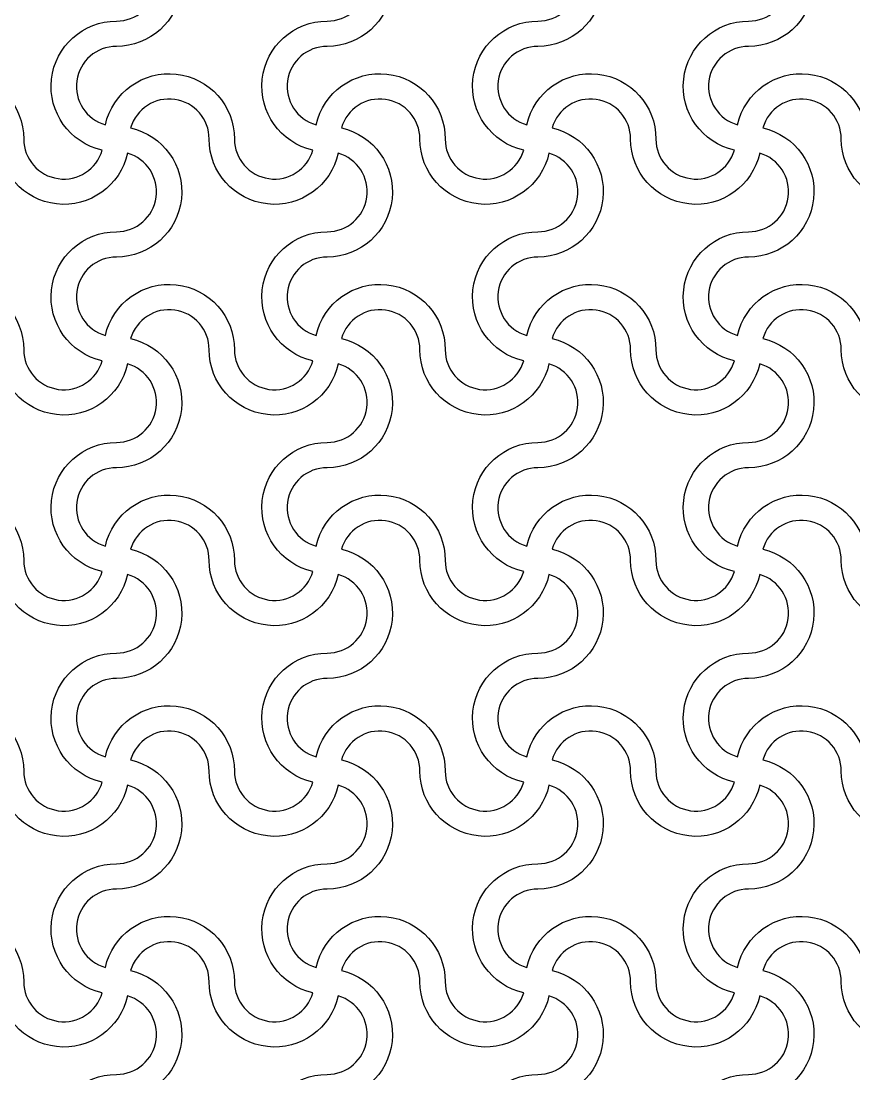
# Model space of a CAD drawing. Header units: millimetres. Extents: x 24 to 345, y 12 to 201.
# Drawn here: x 266.127 to 267.708, y 111.705 to 113.704 of the extents above; entities that cross this region are included whole.
import ezdxf

# ---------------------------------------------------------------- set-up
doc = ezdxf.new("R2010")
doc.units = ezdxf.units.MM
doc.header["$MEASUREMENT"] = 0
doc.layers.add('5th metal (rf+ground)', color=240, linetype='Continuous')

msp = doc.modelspace()

# ---------------------------------------------------------------- linework, layer by layer
at = {"layer": '5th metal (rf+ground)'}
for points in [[(266.32956, 113.85285, -0.8959788), (266.08453, 113.87982, 0.8687853), (265.9355, 113.90085, -0.8959788), (265.90853, 113.65582, 0.8687853), (265.8875, 113.50679, -0.8959788), (266.13253, 113.47982, 0.8687853), (266.28156, 113.45879, -0.8959788), (266.30853, 113.70382, 0.8687853)], [(266.32956, 113.85285, -0.8959788), (266.08453, 113.87982, 0.8687853), (265.9355, 113.90085, -0.8959788), (265.90853, 113.65582, 0.8687853), (265.8875, 113.50679, -0.8959788), (266.13253, 113.47982, 0.8687853), (266.28156, 113.45879, -0.8959788), (266.30853, 113.70382, 0.8687853)], [(266.32956, 113.85285, -0.8959788), (266.08453, 113.87982, 0.8687853), (265.9355, 113.90085, -0.8959788), (265.90853, 113.65582, 0.8687853), (265.8875, 113.50679, -0.8959788), (266.13253, 113.47982, 0.8687853), (266.28156, 113.45879, -0.8959788), (266.30853, 113.70382, 0.8687853)], [(266.32956, 113.85285, -0.8959788), (266.08453, 113.87982, 0.8687853), (265.9355, 113.90085, -0.8959788), (265.90853, 113.65582, 0.8687853), (265.8875, 113.50679, -0.8959788), (266.13253, 113.47982, 0.8687853), (266.28156, 113.45879, -0.8959788), (266.30853, 113.70382, 0.8687853)], [(266.72956, 113.85285, -0.8959788), (266.48453, 113.87982, 0.8687853), (266.3355, 113.90085, -0.8959788), (266.30853, 113.65582, 0.8687853), (266.2875, 113.50679, -0.8959788), (266.53253, 113.47982, 0.8687853), (266.68156, 113.45879, -0.8959788), (266.70853, 113.70382, 0.8687853)], [(266.72956, 113.85285, -0.8959788), (266.48453, 113.87982, 0.8687853), (266.3355, 113.90085, -0.8959788), (266.30853, 113.65582, 0.8687853), (266.2875, 113.50679, -0.8959788), (266.53253, 113.47982, 0.8687853), (266.68156, 113.45879, -0.8959788), (266.70853, 113.70382, 0.8687853)], [(266.72956, 113.85285, -0.8959788), (266.48453, 113.87982, 0.8687853), (266.3355, 113.90085, -0.8959788), (266.30853, 113.65582, 0.8687853), (266.2875, 113.50679, -0.8959788), (266.53253, 113.47982, 0.8687853), (266.68156, 113.45879, -0.8959788), (266.70853, 113.70382, 0.8687853)], [(266.72956, 113.85285, -0.8959788), (266.48453, 113.87982, 0.8687853), (266.3355, 113.90085, -0.8959788), (266.30853, 113.65582, 0.8687853), (266.2875, 113.50679, -0.8959788), (266.53253, 113.47982, 0.8687853), (266.68156, 113.45879, -0.8959788), (266.70853, 113.70382, 0.8687853)], [(267.12956, 113.85285, -0.8959788), (266.88453, 113.87982, 0.8687853), (266.7355, 113.90085, -0.8959788), (266.70853, 113.65582, 0.8687853), (266.6875, 113.50679, -0.8959788), (266.93253, 113.47982, 0.8687853), (267.08156, 113.45879, -0.8959788), (267.10853, 113.70382, 0.8687853)], [(267.12956, 113.85285, -0.8959788), (266.88453, 113.87982, 0.8687853), (266.7355, 113.90085, -0.8959788), (266.70853, 113.65582, 0.8687853), (266.6875, 113.50679, -0.8959788), (266.93253, 113.47982, 0.8687853), (267.08156, 113.45879, -0.8959788), (267.10853, 113.70382, 0.8687853)], [(267.12956, 113.85285, -0.8959788), (266.88453, 113.87982, 0.8687853), (266.7355, 113.90085, -0.8959788), (266.70853, 113.65582, 0.8687853), (266.6875, 113.50679, -0.8959788), (266.93253, 113.47982, 0.8687853), (267.08156, 113.45879, -0.8959788), (267.10853, 113.70382, 0.8687853)], [(267.12956, 113.85285, -0.8959788), (266.88453, 113.87982, 0.8687853), (266.7355, 113.90085, -0.8959788), (266.70853, 113.65582, 0.8687853), (266.6875, 113.50679, -0.8959788), (266.93253, 113.47982, 0.8687853), (267.08156, 113.45879, -0.8959788), (267.10853, 113.70382, 0.8687853)], [(267.52956, 113.85285, -0.8959788), (267.28453, 113.87982, 0.8687853), (267.1355, 113.90085, -0.8959788), (267.10853, 113.65582, 0.8687853), (267.0875, 113.50679, -0.8959788), (267.33253, 113.47982, 0.8687853), (267.48156, 113.45879, -0.8959788), (267.50853, 113.70382, 0.8687853)], [(267.52956, 113.85285, -0.8959788), (267.28453, 113.87982, 0.8687853), (267.1355, 113.90085, -0.8959788), (267.10853, 113.65582, 0.8687853), (267.0875, 113.50679, -0.8959788), (267.33253, 113.47982, 0.8687853), (267.48156, 113.45879, -0.8959788), (267.50853, 113.70382, 0.8687853)], [(267.52956, 113.85285, -0.8959788), (267.28453, 113.87982, 0.8687853), (267.1355, 113.90085, -0.8959788), (267.10853, 113.65582, 0.8687853), (267.0875, 113.50679, -0.8959788), (267.33253, 113.47982, 0.8687853), (267.48156, 113.45879, -0.8959788), (267.50853, 113.70382, 0.8687853)], [(267.52956, 113.85285, -0.8959788), (267.28453, 113.87982, 0.8687853), (267.1355, 113.90085, -0.8959788), (267.10853, 113.65582, 0.8687853), (267.0875, 113.50679, -0.8959788), (267.33253, 113.47982, 0.8687853), (267.48156, 113.45879, -0.8959788), (267.50853, 113.70382, 0.8687853)], [(267.92956, 113.85285, -0.8959788), (267.68453, 113.87982, 0.8687853), (267.5355, 113.90085, -0.8959788), (267.50853, 113.65582, 0.8687853), (267.4875, 113.50679, -0.8959788), (267.73253, 113.47982, 0.8687853), (267.88156, 113.45879, -0.8959788), (267.90853, 113.70382, 0.8687853)], [(267.92956, 113.85285, -0.8959788), (267.68453, 113.87982, 0.8687853), (267.5355, 113.90085, -0.8959788), (267.50853, 113.65582, 0.8687853), (267.4875, 113.50679, -0.8959788), (267.73253, 113.47982, 0.8687853), (267.88156, 113.45879, -0.8959788), (267.90853, 113.70382, 0.8687853)], [(267.92956, 113.85285, -0.8959788), (267.68453, 113.87982, 0.8687853), (267.5355, 113.90085, -0.8959788), (267.50853, 113.65582, 0.8687853), (267.4875, 113.50679, -0.8959788), (267.73253, 113.47982, 0.8687853), (267.88156, 113.45879, -0.8959788), (267.90853, 113.70382, 0.8687853)], [(267.92956, 113.85285, -0.8959788), (267.68453, 113.87982, 0.8687853), (267.5355, 113.90085, -0.8959788), (267.50853, 113.65582, 0.8687853), (267.4875, 113.50679, -0.8959788), (267.73253, 113.47982, 0.8687853), (267.88156, 113.45879, -0.8959788), (267.90853, 113.70382, 0.8687853)], [(266.32956, 113.45285, -0.8959788), (266.08453, 113.47982, 0.8687853), (265.9355, 113.50085, -0.8959788), (265.90853, 113.25582, 0.8687853), (265.8875, 113.10679, -0.8959788), (266.13253, 113.07982, 0.8687853), (266.28156, 113.05879, -0.8959788), (266.30853, 113.30382, 0.8687853)], [(266.32956, 113.45285, -0.8959788), (266.08453, 113.47982, 0.8687853), (265.9355, 113.50085, -0.8959788), (265.90853, 113.25582, 0.8687853), (265.8875, 113.10679, -0.8959788), (266.13253, 113.07982, 0.8687853), (266.28156, 113.05879, -0.8959788), (266.30853, 113.30382, 0.8687853)], [(266.32956, 113.45285, -0.8959788), (266.08453, 113.47982, 0.8687853), (265.9355, 113.50085, -0.8959788), (265.90853, 113.25582, 0.8687853), (265.8875, 113.10679, -0.8959788), (266.13253, 113.07982, 0.8687853), (266.28156, 113.05879, -0.8959788), (266.30853, 113.30382, 0.8687853)], [(266.32956, 113.45285, -0.8959788), (266.08453, 113.47982, 0.8687853), (265.9355, 113.50085, -0.8959788), (265.90853, 113.25582, 0.8687853), (265.8875, 113.10679, -0.8959788), (266.13253, 113.07982, 0.8687853), (266.28156, 113.05879, -0.8959788), (266.30853, 113.30382, 0.8687853)], [(266.72956, 113.45285, -0.8959788), (266.48453, 113.47982, 0.8687853), (266.3355, 113.50085, -0.8959788), (266.30853, 113.25582, 0.8687853), (266.2875, 113.10679, -0.8959788), (266.53253, 113.07982, 0.8687853), (266.68156, 113.05879, -0.8959788), (266.70853, 113.30382, 0.8687853)], [(266.72956, 113.45285, -0.8959788), (266.48453, 113.47982, 0.8687853), (266.3355, 113.50085, -0.8959788), (266.30853, 113.25582, 0.8687853), (266.2875, 113.10679, -0.8959788), (266.53253, 113.07982, 0.8687853), (266.68156, 113.05879, -0.8959788), (266.70853, 113.30382, 0.8687853)], [(266.72956, 113.45285, -0.8959788), (266.48453, 113.47982, 0.8687853), (266.3355, 113.50085, -0.8959788), (266.30853, 113.25582, 0.8687853), (266.2875, 113.10679, -0.8959788), (266.53253, 113.07982, 0.8687853), (266.68156, 113.05879, -0.8959788), (266.70853, 113.30382, 0.8687853)], [(266.72956, 113.45285, -0.8959788), (266.48453, 113.47982, 0.8687853), (266.3355, 113.50085, -0.8959788), (266.30853, 113.25582, 0.8687853), (266.2875, 113.10679, -0.8959788), (266.53253, 113.07982, 0.8687853), (266.68156, 113.05879, -0.8959788), (266.70853, 113.30382, 0.8687853)], [(267.12956, 113.45285, -0.8959788), (266.88453, 113.47982, 0.8687853), (266.7355, 113.50085, -0.8959788), (266.70853, 113.25582, 0.8687853), (266.6875, 113.10679, -0.8959788), (266.93253, 113.07982, 0.8687853), (267.08156, 113.05879, -0.8959788), (267.10853, 113.30382, 0.8687853)], [(267.12956, 113.45285, -0.8959788), (266.88453, 113.47982, 0.8687853), (266.7355, 113.50085, -0.8959788), (266.70853, 113.25582, 0.8687853), (266.6875, 113.10679, -0.8959788), (266.93253, 113.07982, 0.8687853), (267.08156, 113.05879, -0.8959788), (267.10853, 113.30382, 0.8687853)], [(267.12956, 113.45285, -0.8959788), (266.88453, 113.47982, 0.8687853), (266.7355, 113.50085, -0.8959788), (266.70853, 113.25582, 0.8687853), (266.6875, 113.10679, -0.8959788), (266.93253, 113.07982, 0.8687853), (267.08156, 113.05879, -0.8959788), (267.10853, 113.30382, 0.8687853)], [(267.12956, 113.45285, -0.8959788), (266.88453, 113.47982, 0.8687853), (266.7355, 113.50085, -0.8959788), (266.70853, 113.25582, 0.8687853), (266.6875, 113.10679, -0.8959788), (266.93253, 113.07982, 0.8687853), (267.08156, 113.05879, -0.8959788), (267.10853, 113.30382, 0.8687853)], [(267.52956, 113.45285, -0.8959788), (267.28453, 113.47982, 0.8687853), (267.1355, 113.50085, -0.8959788), (267.10853, 113.25582, 0.8687853), (267.0875, 113.10679, -0.8959788), (267.33253, 113.07982, 0.8687853), (267.48156, 113.05879, -0.8959788), (267.50853, 113.30382, 0.8687853)], [(267.52956, 113.45285, -0.8959788), (267.28453, 113.47982, 0.8687853), (267.1355, 113.50085, -0.8959788), (267.10853, 113.25582, 0.8687853), (267.0875, 113.10679, -0.8959788), (267.33253, 113.07982, 0.8687853), (267.48156, 113.05879, -0.8959788), (267.50853, 113.30382, 0.8687853)], [(267.52956, 113.45285, -0.8959788), (267.28453, 113.47982, 0.8687853), (267.1355, 113.50085, -0.8959788), (267.10853, 113.25582, 0.8687853), (267.0875, 113.10679, -0.8959788), (267.33253, 113.07982, 0.8687853), (267.48156, 113.05879, -0.8959788), (267.50853, 113.30382, 0.8687853)], [(267.52956, 113.45285, -0.8959788), (267.28453, 113.47982, 0.8687853), (267.1355, 113.50085, -0.8959788), (267.10853, 113.25582, 0.8687853), (267.0875, 113.10679, -0.8959788), (267.33253, 113.07982, 0.8687853), (267.48156, 113.05879, -0.8959788), (267.50853, 113.30382, 0.8687853)], [(267.92956, 113.45285, -0.8959788), (267.68453, 113.47982, 0.8687853), (267.5355, 113.50085, -0.8959788), (267.50853, 113.25582, 0.8687853), (267.4875, 113.10679, -0.8959788), (267.73253, 113.07982, 0.8687853), (267.88156, 113.05879, -0.8959788), (267.90853, 113.30382, 0.8687853)], [(267.92956, 113.45285, -0.8959788), (267.68453, 113.47982, 0.8687853), (267.5355, 113.50085, -0.8959788), (267.50853, 113.25582, 0.8687853), (267.4875, 113.10679, -0.8959788), (267.73253, 113.07982, 0.8687853), (267.88156, 113.05879, -0.8959788), (267.90853, 113.30382, 0.8687853)], [(267.92956, 113.45285, -0.8959788), (267.68453, 113.47982, 0.8687853), (267.5355, 113.50085, -0.8959788), (267.50853, 113.25582, 0.8687853), (267.4875, 113.10679, -0.8959788), (267.73253, 113.07982, 0.8687853), (267.88156, 113.05879, -0.8959788), (267.90853, 113.30382, 0.8687853)], [(267.92956, 113.45285, -0.8959788), (267.68453, 113.47982, 0.8687853), (267.5355, 113.50085, -0.8959788), (267.50853, 113.25582, 0.8687853), (267.4875, 113.10679, -0.8959788), (267.73253, 113.07982, 0.8687853), (267.88156, 113.05879, -0.8959788), (267.90853, 113.30382, 0.8687853)], [(266.32956, 113.05285, -0.8959788), (266.08453, 113.07982, 0.8687853), (265.9355, 113.10085, -0.8959788), (265.90853, 112.85582, 0.8687853), (265.8875, 112.70679, -0.8959788), (266.13253, 112.67982, 0.8687853), (266.28156, 112.65879, -0.8959788), (266.30853, 112.90382, 0.8687853)], [(266.32956, 113.05285, -0.8959788), (266.08453, 113.07982, 0.8687853), (265.9355, 113.10085, -0.8959788), (265.90853, 112.85582, 0.8687853), (265.8875, 112.70679, -0.8959788), (266.13253, 112.67982, 0.8687853), (266.28156, 112.65879, -0.8959788), (266.30853, 112.90382, 0.8687853)], [(266.32956, 113.05285, -0.8959788), (266.08453, 113.07982, 0.8687853), (265.9355, 113.10085, -0.8959788), (265.90853, 112.85582, 0.8687853), (265.8875, 112.70679, -0.8959788), (266.13253, 112.67982, 0.8687853), (266.28156, 112.65879, -0.8959788), (266.30853, 112.90382, 0.8687853)], [(266.32956, 113.05285, -0.8959788), (266.08453, 113.07982, 0.8687853), (265.9355, 113.10085, -0.8959788), (265.90853, 112.85582, 0.8687853), (265.8875, 112.70679, -0.8959788), (266.13253, 112.67982, 0.8687853), (266.28156, 112.65879, -0.8959788), (266.30853, 112.90382, 0.8687853)], [(266.72956, 113.05285, -0.8959788), (266.48453, 113.07982, 0.8687853), (266.3355, 113.10085, -0.8959788), (266.30853, 112.85582, 0.8687853), (266.2875, 112.70679, -0.8959788), (266.53253, 112.67982, 0.8687853), (266.68156, 112.65879, -0.8959788), (266.70853, 112.90382, 0.8687853)], [(266.72956, 113.05285, -0.8959788), (266.48453, 113.07982, 0.8687853), (266.3355, 113.10085, -0.8959788), (266.30853, 112.85582, 0.8687853), (266.2875, 112.70679, -0.8959788), (266.53253, 112.67982, 0.8687853), (266.68156, 112.65879, -0.8959788), (266.70853, 112.90382, 0.8687853)], [(266.72956, 113.05285, -0.8959788), (266.48453, 113.07982, 0.8687853), (266.3355, 113.10085, -0.8959788), (266.30853, 112.85582, 0.8687853), (266.2875, 112.70679, -0.8959788), (266.53253, 112.67982, 0.8687853), (266.68156, 112.65879, -0.8959788), (266.70853, 112.90382, 0.8687853)], [(266.72956, 113.05285, -0.8959788), (266.48453, 113.07982, 0.8687853), (266.3355, 113.10085, -0.8959788), (266.30853, 112.85582, 0.8687853), (266.2875, 112.70679, -0.8959788), (266.53253, 112.67982, 0.8687853), (266.68156, 112.65879, -0.8959788), (266.70853, 112.90382, 0.8687853)], [(267.12956, 113.05285, -0.8959788), (266.88453, 113.07982, 0.8687853), (266.7355, 113.10085, -0.8959788), (266.70853, 112.85582, 0.8687853), (266.6875, 112.70679, -0.8959788), (266.93253, 112.67982, 0.8687853), (267.08156, 112.65879, -0.8959788), (267.10853, 112.90382, 0.8687853)], [(267.12956, 113.05285, -0.8959788), (266.88453, 113.07982, 0.8687853), (266.7355, 113.10085, -0.8959788), (266.70853, 112.85582, 0.8687853), (266.6875, 112.70679, -0.8959788), (266.93253, 112.67982, 0.8687853), (267.08156, 112.65879, -0.8959788), (267.10853, 112.90382, 0.8687853)], [(267.12956, 113.05285, -0.8959788), (266.88453, 113.07982, 0.8687853), (266.7355, 113.10085, -0.8959788), (266.70853, 112.85582, 0.8687853), (266.6875, 112.70679, -0.8959788), (266.93253, 112.67982, 0.8687853), (267.08156, 112.65879, -0.8959788), (267.10853, 112.90382, 0.8687853)], [(267.12956, 113.05285, -0.8959788), (266.88453, 113.07982, 0.8687853), (266.7355, 113.10085, -0.8959788), (266.70853, 112.85582, 0.8687853), (266.6875, 112.70679, -0.8959788), (266.93253, 112.67982, 0.8687853), (267.08156, 112.65879, -0.8959788), (267.10853, 112.90382, 0.8687853)], [(267.52956, 113.05285, -0.8959788), (267.28453, 113.07982, 0.8687853), (267.1355, 113.10085, -0.8959788), (267.10853, 112.85582, 0.8687853), (267.0875, 112.70679, -0.8959788), (267.33253, 112.67982, 0.8687853), (267.48156, 112.65879, -0.8959788), (267.50853, 112.90382, 0.8687853)], [(267.52956, 113.05285, -0.8959788), (267.28453, 113.07982, 0.8687853), (267.1355, 113.10085, -0.8959788), (267.10853, 112.85582, 0.8687853), (267.0875, 112.70679, -0.8959788), (267.33253, 112.67982, 0.8687853), (267.48156, 112.65879, -0.8959788), (267.50853, 112.90382, 0.8687853)], [(267.52956, 113.05285, -0.8959788), (267.28453, 113.07982, 0.8687853), (267.1355, 113.10085, -0.8959788), (267.10853, 112.85582, 0.8687853), (267.0875, 112.70679, -0.8959788), (267.33253, 112.67982, 0.8687853), (267.48156, 112.65879, -0.8959788), (267.50853, 112.90382, 0.8687853)], [(267.52956, 113.05285, -0.8959788), (267.28453, 113.07982, 0.8687853), (267.1355, 113.10085, -0.8959788), (267.10853, 112.85582, 0.8687853), (267.0875, 112.70679, -0.8959788), (267.33253, 112.67982, 0.8687853), (267.48156, 112.65879, -0.8959788), (267.50853, 112.90382, 0.8687853)], [(267.92956, 113.05285, -0.8959788), (267.68453, 113.07982, 0.8687853), (267.5355, 113.10085, -0.8959788), (267.50853, 112.85582, 0.8687853), (267.4875, 112.70679, -0.8959788), (267.73253, 112.67982, 0.8687853), (267.88156, 112.65879, -0.8959788), (267.90853, 112.90382, 0.8687853)], [(267.92956, 113.05285, -0.8959788), (267.68453, 113.07982, 0.8687853), (267.5355, 113.10085, -0.8959788), (267.50853, 112.85582, 0.8687853), (267.4875, 112.70679, -0.8959788), (267.73253, 112.67982, 0.8687853), (267.88156, 112.65879, -0.8959788), (267.90853, 112.90382, 0.8687853)], [(267.92956, 113.05285, -0.8959788), (267.68453, 113.07982, 0.8687853), (267.5355, 113.10085, -0.8959788), (267.50853, 112.85582, 0.8687853), (267.4875, 112.70679, -0.8959788), (267.73253, 112.67982, 0.8687853), (267.88156, 112.65879, -0.8959788), (267.90853, 112.90382, 0.8687853)], [(267.92956, 113.05285, -0.8959788), (267.68453, 113.07982, 0.8687853), (267.5355, 113.10085, -0.8959788), (267.50853, 112.85582, 0.8687853), (267.4875, 112.70679, -0.8959788), (267.73253, 112.67982, 0.8687853), (267.88156, 112.65879, -0.8959788), (267.90853, 112.90382, 0.8687853)], [(266.32956, 112.65285, -0.8959788), (266.08453, 112.67982, 0.8687853), (265.9355, 112.70085, -0.8959788), (265.90853, 112.45582, 0.8687853), (265.8875, 112.30679, -0.8959788), (266.13253, 112.27982, 0.8687853), (266.28156, 112.25879, -0.8959788), (266.30853, 112.50382, 0.8687853)], [(266.32956, 112.65285, -0.8959788), (266.08453, 112.67982, 0.8687853), (265.9355, 112.70085, -0.8959788), (265.90853, 112.45582, 0.8687853), (265.8875, 112.30679, -0.8959788), (266.13253, 112.27982, 0.8687853), (266.28156, 112.25879, -0.8959788), (266.30853, 112.50382, 0.8687853)], [(266.32956, 112.65285, -0.8959788), (266.08453, 112.67982, 0.8687853), (265.9355, 112.70085, -0.8959788), (265.90853, 112.45582, 0.8687853), (265.8875, 112.30679, -0.8959788), (266.13253, 112.27982, 0.8687853), (266.28156, 112.25879, -0.8959788), (266.30853, 112.50382, 0.8687853)], [(266.32956, 112.65285, -0.8959788), (266.08453, 112.67982, 0.8687853), (265.9355, 112.70085, -0.8959788), (265.90853, 112.45582, 0.8687853), (265.8875, 112.30679, -0.8959788), (266.13253, 112.27982, 0.8687853), (266.28156, 112.25879, -0.8959788), (266.30853, 112.50382, 0.8687853)], [(266.72956, 112.65285, -0.8959788), (266.48453, 112.67982, 0.8687853), (266.3355, 112.70085, -0.8959788), (266.30853, 112.45582, 0.8687853), (266.2875, 112.30679, -0.8959788), (266.53253, 112.27982, 0.8687853), (266.68156, 112.25879, -0.8959788), (266.70853, 112.50382, 0.8687853)], [(266.72956, 112.65285, -0.8959788), (266.48453, 112.67982, 0.8687853), (266.3355, 112.70085, -0.8959788), (266.30853, 112.45582, 0.8687853), (266.2875, 112.30679, -0.8959788), (266.53253, 112.27982, 0.8687853), (266.68156, 112.25879, -0.8959788), (266.70853, 112.50382, 0.8687853)], [(266.72956, 112.65285, -0.8959788), (266.48453, 112.67982, 0.8687853), (266.3355, 112.70085, -0.8959788), (266.30853, 112.45582, 0.8687853), (266.2875, 112.30679, -0.8959788), (266.53253, 112.27982, 0.8687853), (266.68156, 112.25879, -0.8959788), (266.70853, 112.50382, 0.8687853)], [(266.72956, 112.65285, -0.8959788), (266.48453, 112.67982, 0.8687853), (266.3355, 112.70085, -0.8959788), (266.30853, 112.45582, 0.8687853), (266.2875, 112.30679, -0.8959788), (266.53253, 112.27982, 0.8687853), (266.68156, 112.25879, -0.8959788), (266.70853, 112.50382, 0.8687853)], [(267.12956, 112.65285, -0.8959788), (266.88453, 112.67982, 0.8687853), (266.7355, 112.70085, -0.8959788), (266.70853, 112.45582, 0.8687853), (266.6875, 112.30679, -0.8959788), (266.93253, 112.27982, 0.8687853), (267.08156, 112.25879, -0.8959788), (267.10853, 112.50382, 0.8687853)], [(267.12956, 112.65285, -0.8959788), (266.88453, 112.67982, 0.8687853), (266.7355, 112.70085, -0.8959788), (266.70853, 112.45582, 0.8687853), (266.6875, 112.30679, -0.8959788), (266.93253, 112.27982, 0.8687853), (267.08156, 112.25879, -0.8959788), (267.10853, 112.50382, 0.8687853)], [(267.12956, 112.65285, -0.8959788), (266.88453, 112.67982, 0.8687853), (266.7355, 112.70085, -0.8959788), (266.70853, 112.45582, 0.8687853), (266.6875, 112.30679, -0.8959788), (266.93253, 112.27982, 0.8687853), (267.08156, 112.25879, -0.8959788), (267.10853, 112.50382, 0.8687853)], [(267.12956, 112.65285, -0.8959788), (266.88453, 112.67982, 0.8687853), (266.7355, 112.70085, -0.8959788), (266.70853, 112.45582, 0.8687853), (266.6875, 112.30679, -0.8959788), (266.93253, 112.27982, 0.8687853), (267.08156, 112.25879, -0.8959788), (267.10853, 112.50382, 0.8687853)], [(267.52956, 112.65285, -0.8959788), (267.28453, 112.67982, 0.8687853), (267.1355, 112.70085, -0.8959788), (267.10853, 112.45582, 0.8687853), (267.0875, 112.30679, -0.8959788), (267.33253, 112.27982, 0.8687853), (267.48156, 112.25879, -0.8959788), (267.50853, 112.50382, 0.8687853)], [(267.52956, 112.65285, -0.8959788), (267.28453, 112.67982, 0.8687853), (267.1355, 112.70085, -0.8959788), (267.10853, 112.45582, 0.8687853), (267.0875, 112.30679, -0.8959788), (267.33253, 112.27982, 0.8687853), (267.48156, 112.25879, -0.8959788), (267.50853, 112.50382, 0.8687853)], [(267.52956, 112.65285, -0.8959788), (267.28453, 112.67982, 0.8687853), (267.1355, 112.70085, -0.8959788), (267.10853, 112.45582, 0.8687853), (267.0875, 112.30679, -0.8959788), (267.33253, 112.27982, 0.8687853), (267.48156, 112.25879, -0.8959788), (267.50853, 112.50382, 0.8687853)], [(267.52956, 112.65285, -0.8959788), (267.28453, 112.67982, 0.8687853), (267.1355, 112.70085, -0.8959788), (267.10853, 112.45582, 0.8687853), (267.0875, 112.30679, -0.8959788), (267.33253, 112.27982, 0.8687853), (267.48156, 112.25879, -0.8959788), (267.50853, 112.50382, 0.8687853)], [(267.92956, 112.65285, -0.8959788), (267.68453, 112.67982, 0.8687853), (267.5355, 112.70085, -0.8959788), (267.50853, 112.45582, 0.8687853), (267.4875, 112.30679, -0.8959788), (267.73253, 112.27982, 0.8687853), (267.88156, 112.25879, -0.8959788), (267.90853, 112.50382, 0.8687853)], [(267.92956, 112.65285, -0.8959788), (267.68453, 112.67982, 0.8687853), (267.5355, 112.70085, -0.8959788), (267.50853, 112.45582, 0.8687853), (267.4875, 112.30679, -0.8959788), (267.73253, 112.27982, 0.8687853), (267.88156, 112.25879, -0.8959788), (267.90853, 112.50382, 0.8687853)], [(267.92956, 112.65285, -0.8959788), (267.68453, 112.67982, 0.8687853), (267.5355, 112.70085, -0.8959788), (267.50853, 112.45582, 0.8687853), (267.4875, 112.30679, -0.8959788), (267.73253, 112.27982, 0.8687853), (267.88156, 112.25879, -0.8959788), (267.90853, 112.50382, 0.8687853)], [(267.92956, 112.65285, -0.8959788), (267.68453, 112.67982, 0.8687853), (267.5355, 112.70085, -0.8959788), (267.50853, 112.45582, 0.8687853), (267.4875, 112.30679, -0.8959788), (267.73253, 112.27982, 0.8687853), (267.88156, 112.25879, -0.8959788), (267.90853, 112.50382, 0.8687853)], [(266.32956, 112.25285, -0.8959788), (266.08453, 112.27982, 0.8687853), (265.9355, 112.30085, -0.8959788), (265.90853, 112.05582, 0.8687853), (265.8875, 111.90679, -0.8959788), (266.13253, 111.87982, 0.8687853), (266.28156, 111.85879, -0.8959788), (266.30853, 112.10382, 0.8687853)], [(266.32956, 112.25285, -0.8959788), (266.08453, 112.27982, 0.8687853), (265.9355, 112.30085, -0.8959788), (265.90853, 112.05582, 0.8687853), (265.8875, 111.90679, -0.8959788), (266.13253, 111.87982, 0.8687853), (266.28156, 111.85879, -0.8959788), (266.30853, 112.10382, 0.8687853)], [(266.32956, 112.25285, -0.8959788), (266.08453, 112.27982, 0.8687853), (265.9355, 112.30085, -0.8959788), (265.90853, 112.05582, 0.8687853), (265.8875, 111.90679, -0.8959788), (266.13253, 111.87982, 0.8687853), (266.28156, 111.85879, -0.8959788), (266.30853, 112.10382, 0.8687853)], [(266.32956, 112.25285, -0.8959788), (266.08453, 112.27982, 0.8687853), (265.9355, 112.30085, -0.8959788), (265.90853, 112.05582, 0.8687853), (265.8875, 111.90679, -0.8959788), (266.13253, 111.87982, 0.8687853), (266.28156, 111.85879, -0.8959788), (266.30853, 112.10382, 0.8687853)], [(266.72956, 112.25285, -0.8959788), (266.48453, 112.27982, 0.8687853), (266.3355, 112.30085, -0.8959788), (266.30853, 112.05582, 0.8687853), (266.2875, 111.90679, -0.8959788), (266.53253, 111.87982, 0.8687853), (266.68156, 111.85879, -0.8959788), (266.70853, 112.10382, 0.8687853)], [(266.72956, 112.25285, -0.8959788), (266.48453, 112.27982, 0.8687853), (266.3355, 112.30085, -0.8959788), (266.30853, 112.05582, 0.8687853), (266.2875, 111.90679, -0.8959788), (266.53253, 111.87982, 0.8687853), (266.68156, 111.85879, -0.8959788), (266.70853, 112.10382, 0.8687853)], [(266.72956, 112.25285, -0.8959788), (266.48453, 112.27982, 0.8687853), (266.3355, 112.30085, -0.8959788), (266.30853, 112.05582, 0.8687853), (266.2875, 111.90679, -0.8959788), (266.53253, 111.87982, 0.8687853), (266.68156, 111.85879, -0.8959788), (266.70853, 112.10382, 0.8687853)], [(266.72956, 112.25285, -0.8959788), (266.48453, 112.27982, 0.8687853), (266.3355, 112.30085, -0.8959788), (266.30853, 112.05582, 0.8687853), (266.2875, 111.90679, -0.8959788), (266.53253, 111.87982, 0.8687853), (266.68156, 111.85879, -0.8959788), (266.70853, 112.10382, 0.8687853)], [(267.12956, 112.25285, -0.8959788), (266.88453, 112.27982, 0.8687853), (266.7355, 112.30085, -0.8959788), (266.70853, 112.05582, 0.8687853), (266.6875, 111.90679, -0.8959788), (266.93253, 111.87982, 0.8687853), (267.08156, 111.85879, -0.8959788), (267.10853, 112.10382, 0.8687853)], [(267.12956, 112.25285, -0.8959788), (266.88453, 112.27982, 0.8687853), (266.7355, 112.30085, -0.8959788), (266.70853, 112.05582, 0.8687853), (266.6875, 111.90679, -0.8959788), (266.93253, 111.87982, 0.8687853), (267.08156, 111.85879, -0.8959788), (267.10853, 112.10382, 0.8687853)], [(267.12956, 112.25285, -0.8959788), (266.88453, 112.27982, 0.8687853), (266.7355, 112.30085, -0.8959788), (266.70853, 112.05582, 0.8687853), (266.6875, 111.90679, -0.8959788), (266.93253, 111.87982, 0.8687853), (267.08156, 111.85879, -0.8959788), (267.10853, 112.10382, 0.8687853)], [(267.12956, 112.25285, -0.8959788), (266.88453, 112.27982, 0.8687853), (266.7355, 112.30085, -0.8959788), (266.70853, 112.05582, 0.8687853), (266.6875, 111.90679, -0.8959788), (266.93253, 111.87982, 0.8687853), (267.08156, 111.85879, -0.8959788), (267.10853, 112.10382, 0.8687853)], [(267.52956, 112.25285, -0.8959788), (267.28453, 112.27982, 0.8687853), (267.1355, 112.30085, -0.8959788), (267.10853, 112.05582, 0.8687853), (267.0875, 111.90679, -0.8959788), (267.33253, 111.87982, 0.8687853), (267.48156, 111.85879, -0.8959788), (267.50853, 112.10382, 0.8687853)], [(267.52956, 112.25285, -0.8959788), (267.28453, 112.27982, 0.8687853), (267.1355, 112.30085, -0.8959788), (267.10853, 112.05582, 0.8687853), (267.0875, 111.90679, -0.8959788), (267.33253, 111.87982, 0.8687853), (267.48156, 111.85879, -0.8959788), (267.50853, 112.10382, 0.8687853)], [(267.52956, 112.25285, -0.8959788), (267.28453, 112.27982, 0.8687853), (267.1355, 112.30085, -0.8959788), (267.10853, 112.05582, 0.8687853), (267.0875, 111.90679, -0.8959788), (267.33253, 111.87982, 0.8687853), (267.48156, 111.85879, -0.8959788), (267.50853, 112.10382, 0.8687853)], [(267.52956, 112.25285, -0.8959788), (267.28453, 112.27982, 0.8687853), (267.1355, 112.30085, -0.8959788), (267.10853, 112.05582, 0.8687853), (267.0875, 111.90679, -0.8959788), (267.33253, 111.87982, 0.8687853), (267.48156, 111.85879, -0.8959788), (267.50853, 112.10382, 0.8687853)], [(267.92956, 112.25285, -0.8959788), (267.68453, 112.27982, 0.8687853), (267.5355, 112.30085, -0.8959788), (267.50853, 112.05582, 0.8687853), (267.4875, 111.90679, -0.8959788), (267.73253, 111.87982, 0.8687853), (267.88156, 111.85879, -0.8959788), (267.90853, 112.10382, 0.8687853)], [(267.92956, 112.25285, -0.8959788), (267.68453, 112.27982, 0.8687853), (267.5355, 112.30085, -0.8959788), (267.50853, 112.05582, 0.8687853), (267.4875, 111.90679, -0.8959788), (267.73253, 111.87982, 0.8687853), (267.88156, 111.85879, -0.8959788), (267.90853, 112.10382, 0.8687853)], [(267.92956, 112.25285, -0.8959788), (267.68453, 112.27982, 0.8687853), (267.5355, 112.30085, -0.8959788), (267.50853, 112.05582, 0.8687853), (267.4875, 111.90679, -0.8959788), (267.73253, 111.87982, 0.8687853), (267.88156, 111.85879, -0.8959788), (267.90853, 112.10382, 0.8687853)], [(267.92956, 112.25285, -0.8959788), (267.68453, 112.27982, 0.8687853), (267.5355, 112.30085, -0.8959788), (267.50853, 112.05582, 0.8687853), (267.4875, 111.90679, -0.8959788), (267.73253, 111.87982, 0.8687853), (267.88156, 111.85879, -0.8959788), (267.90853, 112.10382, 0.8687853)], [(266.32956, 111.85285, -0.8959788), (266.08453, 111.87982, 0.8687853), (265.9355, 111.90085, -0.8959788), (265.90853, 111.65582, 0.8687853), (265.8875, 111.50679, -0.8959788), (266.13253, 111.47982, 0.8687853), (266.28156, 111.45879, -0.8959788), (266.30853, 111.70382, 0.8687853)], [(266.32956, 111.85285, -0.8959788), (266.08453, 111.87982, 0.8687853), (265.9355, 111.90085, -0.8959788), (265.90853, 111.65582, 0.8687853), (265.8875, 111.50679, -0.8959788), (266.13253, 111.47982, 0.8687853), (266.28156, 111.45879, -0.8959788), (266.30853, 111.70382, 0.8687853)], [(266.32956, 111.85285, -0.8959788), (266.08453, 111.87982, 0.8687853), (265.9355, 111.90085, -0.8959788), (265.90853, 111.65582, 0.8687853), (265.8875, 111.50679, -0.8959788), (266.13253, 111.47982, 0.8687853), (266.28156, 111.45879, -0.8959788), (266.30853, 111.70382, 0.8687853)], [(266.32956, 111.85285, -0.8959788), (266.08453, 111.87982, 0.8687853), (265.9355, 111.90085, -0.8959788), (265.90853, 111.65582, 0.8687853), (265.8875, 111.50679, -0.8959788), (266.13253, 111.47982, 0.8687853), (266.28156, 111.45879, -0.8959788), (266.30853, 111.70382, 0.8687853)], [(266.72956, 111.85285, -0.8959788), (266.48453, 111.87982, 0.8687853), (266.3355, 111.90085, -0.8959788), (266.30853, 111.65582, 0.8687853), (266.2875, 111.50679, -0.8959788), (266.53253, 111.47982, 0.8687853), (266.68156, 111.45879, -0.8959788), (266.70853, 111.70382, 0.8687853)], [(266.72956, 111.85285, -0.8959788), (266.48453, 111.87982, 0.8687853), (266.3355, 111.90085, -0.8959788), (266.30853, 111.65582, 0.8687853), (266.2875, 111.50679, -0.8959788), (266.53253, 111.47982, 0.8687853), (266.68156, 111.45879, -0.8959788), (266.70853, 111.70382, 0.8687853)], [(266.72956, 111.85285, -0.8959788), (266.48453, 111.87982, 0.8687853), (266.3355, 111.90085, -0.8959788), (266.30853, 111.65582, 0.8687853), (266.2875, 111.50679, -0.8959788), (266.53253, 111.47982, 0.8687853), (266.68156, 111.45879, -0.8959788), (266.70853, 111.70382, 0.8687853)], [(266.72956, 111.85285, -0.8959788), (266.48453, 111.87982, 0.8687853), (266.3355, 111.90085, -0.8959788), (266.30853, 111.65582, 0.8687853), (266.2875, 111.50679, -0.8959788), (266.53253, 111.47982, 0.8687853), (266.68156, 111.45879, -0.8959788), (266.70853, 111.70382, 0.8687853)], [(267.12956, 111.85285, -0.8959788), (266.88453, 111.87982, 0.8687853), (266.7355, 111.90085, -0.8959788), (266.70853, 111.65582, 0.8687853), (266.6875, 111.50679, -0.8959788), (266.93253, 111.47982, 0.8687853), (267.08156, 111.45879, -0.8959788), (267.10853, 111.70382, 0.8687853)], [(267.12956, 111.85285, -0.8959788), (266.88453, 111.87982, 0.8687853), (266.7355, 111.90085, -0.8959788), (266.70853, 111.65582, 0.8687853), (266.6875, 111.50679, -0.8959788), (266.93253, 111.47982, 0.8687853), (267.08156, 111.45879, -0.8959788), (267.10853, 111.70382, 0.8687853)], [(267.12956, 111.85285, -0.8959788), (266.88453, 111.87982, 0.8687853), (266.7355, 111.90085, -0.8959788), (266.70853, 111.65582, 0.8687853), (266.6875, 111.50679, -0.8959788), (266.93253, 111.47982, 0.8687853), (267.08156, 111.45879, -0.8959788), (267.10853, 111.70382, 0.8687853)], [(267.12956, 111.85285, -0.8959788), (266.88453, 111.87982, 0.8687853), (266.7355, 111.90085, -0.8959788), (266.70853, 111.65582, 0.8687853), (266.6875, 111.50679, -0.8959788), (266.93253, 111.47982, 0.8687853), (267.08156, 111.45879, -0.8959788), (267.10853, 111.70382, 0.8687853)], [(267.52956, 111.85285, -0.8959788), (267.28453, 111.87982, 0.8687853), (267.1355, 111.90085, -0.8959788), (267.10853, 111.65582, 0.8687853), (267.0875, 111.50679, -0.8959788), (267.33253, 111.47982, 0.8687853), (267.48156, 111.45879, -0.8959788), (267.50853, 111.70382, 0.8687853)], [(267.52956, 111.85285, -0.8959788), (267.28453, 111.87982, 0.8687853), (267.1355, 111.90085, -0.8959788), (267.10853, 111.65582, 0.8687853), (267.0875, 111.50679, -0.8959788), (267.33253, 111.47982, 0.8687853), (267.48156, 111.45879, -0.8959788), (267.50853, 111.70382, 0.8687853)], [(267.52956, 111.85285, -0.8959788), (267.28453, 111.87982, 0.8687853), (267.1355, 111.90085, -0.8959788), (267.10853, 111.65582, 0.8687853), (267.0875, 111.50679, -0.8959788), (267.33253, 111.47982, 0.8687853), (267.48156, 111.45879, -0.8959788), (267.50853, 111.70382, 0.8687853)], [(267.52956, 111.85285, -0.8959788), (267.28453, 111.87982, 0.8687853), (267.1355, 111.90085, -0.8959788), (267.10853, 111.65582, 0.8687853), (267.0875, 111.50679, -0.8959788), (267.33253, 111.47982, 0.8687853), (267.48156, 111.45879, -0.8959788), (267.50853, 111.70382, 0.8687853)], [(267.92956, 111.85285, -0.8959788), (267.68453, 111.87982, 0.8687853), (267.5355, 111.90085, -0.8959788), (267.50853, 111.65582, 0.8687853), (267.4875, 111.50679, -0.8959788), (267.73253, 111.47982, 0.8687853), (267.88156, 111.45879, -0.8959788), (267.90853, 111.70382, 0.8687853)], [(267.92956, 111.85285, -0.8959788), (267.68453, 111.87982, 0.8687853), (267.5355, 111.90085, -0.8959788), (267.50853, 111.65582, 0.8687853), (267.4875, 111.50679, -0.8959788), (267.73253, 111.47982, 0.8687853), (267.88156, 111.45879, -0.8959788), (267.90853, 111.70382, 0.8687853)], [(267.92956, 111.85285, -0.8959788), (267.68453, 111.87982, 0.8687853), (267.5355, 111.90085, -0.8959788), (267.50853, 111.65582, 0.8687853), (267.4875, 111.50679, -0.8959788), (267.73253, 111.47982, 0.8687853), (267.88156, 111.45879, -0.8959788), (267.90853, 111.70382, 0.8687853)], [(267.92956, 111.85285, -0.8959788), (267.68453, 111.87982, 0.8687853), (267.5355, 111.90085, -0.8959788), (267.50853, 111.65582, 0.8687853), (267.4875, 111.50679, -0.8959788), (267.73253, 111.47982, 0.8687853), (267.88156, 111.45879, -0.8959788), (267.90853, 111.70382, 0.8687853)]]:
    msp.add_lwpolyline(points, format="xyb", close=True, dxfattribs=at)

doc.saveas('drawing.dxf')
